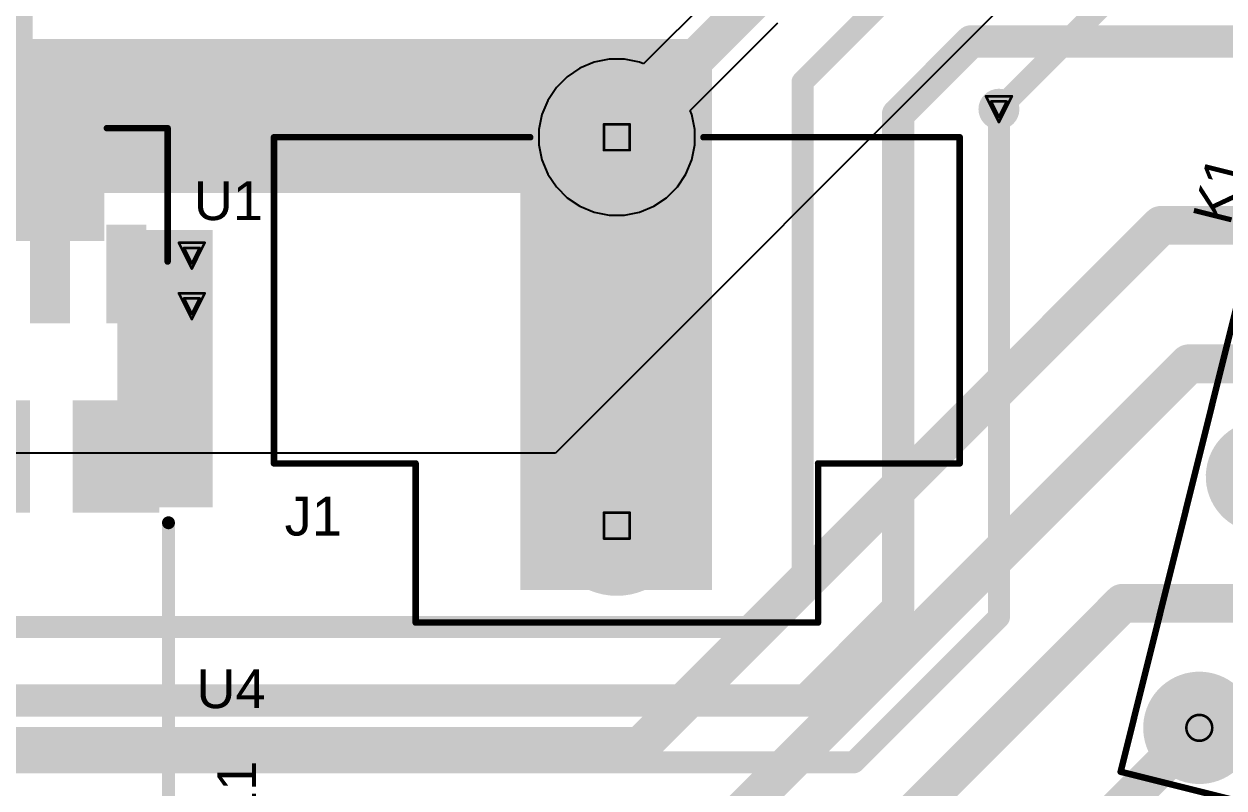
# Model space of a CAD drawing. Header units: inches. Extents: x 29 to 267, y 155 to 337.
# Drawn here: x 103.32 to 126.88, y 207.7 to 222.69 of the extents above; entities that cross this region are included whole.
import ezdxf

# ---------------------------------------------------------------- set-up
doc = ezdxf.new("R2010")
doc.units = ezdxf.units.IN
for name, color, linetype in [('Board Outline', 216, 'Continuous'), ('Bottom Layer', 5, 'Continuous'), ('Bottom Solder', 6, 'Continuous'), ('Drill Drawing', 1, 'Continuous'), ('Multi-Layer', 9, 'Continuous'), ('Pad Holes', 156, 'Continuous'), ('Top Layer', 1, 'Continuous'), ('Top Overlay', 2, 'Continuous'), ('Top Paste', 8, 'Continuous'), ('Top Solder', 216, 'Continuous'), ('Via Holes', 16, 'Continuous')]:
    doc.layers.add(name, color=color, linetype=linetype)
doc.styles.add('Arial', font='', dxfattribs={"height": 0.2})
doc.styles.get('Arial').set_extended_font_data('Arial')

# ---------------------------------------------------------------- blocks, each defined once
blk = doc.blocks.new('SFH6156_2_11')
at = {"layer": 'Top Layer'}
for points in [[(-5.55, 2.02), (-3.55, 2.02), (-3.55, 0.52), (-5.55, 0.52)], [(3.55, 2.02), (5.55, 2.02), (5.55, 0.52), (3.55, 0.52)], [(-5.55, -0.52), (-3.55, -0.52), (-3.55, -2.02), (-5.55, -2.02)], [(3.55, -0.52), (5.55, -0.52), (5.55, -2.02), (3.55, -2.02)]]:
    blk.add_hatch(color=1, dxfattribs=at).paths.add_polyline_path(points)
at = {"layer": 'Top Paste'}
for points in [[(-5.55, 2.02), (-3.55, 2.02), (-3.55, 0.52), (-5.55, 0.52)], [(3.55, 2.02), (5.55, 2.02), (5.55, 0.52), (3.55, 0.52)], [(-5.55, -0.52), (-3.55, -0.52), (-3.55, -2.02), (-5.55, -2.02)], [(3.55, -0.52), (5.55, -0.52), (5.55, -2.02), (3.55, -2.02)]]:
    blk.add_hatch(color=8, dxfattribs=at).paths.add_polyline_path(points)
at = {"layer": 'Top Solder'}
for points in [[(-5.652, 2.122), (-3.448, 2.122), (-3.448, 0.418), (-5.652, 0.418)], [(3.448, 2.122), (5.652, 2.122), (5.652, 0.418), (3.448, 0.418)], [(-5.652, -0.418), (-3.448, -0.418), (-3.448, -2.122), (-5.652, -2.122)], [(3.448, -0.418), (5.652, -0.418), (5.652, -2.122), (3.448, -2.122)]]:
    blk.add_hatch(color=216, dxfattribs=at).paths.add_polyline_path(points)
at = {"layer": 'Top Overlay'}
for points in [[(-3.25, 2.3, 0.254, 0.254, 0), (3.25, 2.3, 0.254, 0.254, 0)], [(-5.956, 1.406, 0.254, 0.254, 0), (-5.829, 1.279, 0.254, 0.254, 0)], [(-5.956, 1.406, 0.254, 0.254, 0), (-5.956, 1.152, 0.254, 0.254, 0)], [(-5.829, 1.279, 0.254, 0.254, 0), (-5.956, 1.152, 0.254, 0.254, 0)], [(-3.25, -2.3, 0.254, 0.254, 0), (3.25, -2.3, 0.254, 0.254, 0)]]:
    blk.add_lwpolyline(points, format="xyseb", dxfattribs=at)
for points in [[(-3.314, 2.3, 0.127, 0.127, 1), (-3.187, 2.3, 0.127, 0.127, 1)], [(3.186, 2.3, 0.127, 0.127, 1), (3.313, 2.3, 0.127, 0.127, 1)], [(-6.02, 1.406, 0.127, 0.127, 1), (-5.893, 1.406, 0.127, 0.127, 1)], [(-6.02, 1.406, 0.127, 0.127, 1), (-5.893, 1.406, 0.127, 0.127, 1)], [(-6.02, 1.152, 0.127, 0.127, 1), (-5.893, 1.152, 0.127, 0.127, 1)], [(-6.02, 1.152, 0.127, 0.127, 1), (-5.893, 1.152, 0.127, 0.127, 1)], [(-5.893, 1.279, 0.127, 0.127, 1), (-5.766, 1.279, 0.127, 0.127, 1)], [(-5.893, 1.279, 0.127, 0.127, 1), (-5.766, 1.279, 0.127, 0.127, 1)], [(-3.314, -2.3, 0.127, 0.127, 1), (-3.187, -2.3, 0.127, 0.127, 1)], [(3.186, -2.3, 0.127, 0.127, 1), (3.313, -2.3, 0.127, 0.127, 1)]]:
    blk.add_lwpolyline(points, format="xyseb", close=True, dxfattribs=at)
blk = doc.blocks.new('SOT_89_3_14')
at = {"layer": 'Top Layer'}
for points in [[(-0.967, 2.647), (0.967, 2.647), (0.967, -0.382), (-0.967, -0.382)], [(-1.79, -0.268), (-1.21, -0.268), (-1.21, -1.997), (-1.79, -1.997)], [(-0.29, -0.268), (0.29, -0.268), (0.29, -1.997), (-0.29, -1.997)], [(1.21, -0.268), (1.79, -0.268), (1.79, -1.997), (1.21, -1.997)]]:
    blk.add_hatch(color=1, dxfattribs=at).paths.add_polyline_path(points)
at = {"layer": 'Top Paste'}
for points in [[(-0.967, 2.647), (0.967, 2.647), (0.967, -0.382), (-0.967, -0.382)], [(-1.79, -0.268), (-1.21, -0.268), (-1.21, -1.997), (-1.79, -1.997)], [(-0.29, -0.268), (0.29, -0.268), (0.29, -1.997), (-0.29, -1.997)], [(1.21, -0.268), (1.79, -0.268), (1.79, -1.997), (1.21, -1.997)]]:
    blk.add_hatch(color=8, dxfattribs=at).paths.add_polyline_path(points)
at = {"layer": 'Top Solder'}
for points in [[(-1.068, 2.749), (1.068, 2.749), (1.068, -0.484), (-1.068, -0.484)], [(-1.892, -0.166), (-1.108, -0.166), (-1.108, -2.099), (-1.892, -2.099)], [(-0.392, -0.166), (0.392, -0.166), (0.392, -2.099), (-0.392, -2.099)], [(1.108, -0.166), (1.892, -0.166), (1.892, -2.099), (1.108, -2.099)]]:
    blk.add_hatch(color=216, dxfattribs=at).paths.add_polyline_path(points)
at = {"layer": 'Top Overlay'}
for points in [[(-2.311, 1.727, 0.127, 0.127, 0), (-1.118, 1.727, 0.127, 0.127, 0)], [(-2.311, -0.889, 0.127, 0.127, 0), (-2.311, 1.727, 0.127, 0.127, 0)], [(1.118, 1.727, 0.127, 0.127, 0), (2.311, 1.727, 0.127, 0.127, 0)], [(2.311, -0.889, 0.127, 0.127, 0), (2.311, 1.727, 0.127, 0.127, 0)], [(-2.083, -1.016, 0.127, 0.127, 0), (-1.956, -1.143, 0.127, 0.127, 0)], [(-2.083, -1.27, 0.127, 0.127, 0), (-2.083, -1.016, 0.127, 0.127, 0)], [(-2.083, -1.27, 0.127, 0.127, 0), (-1.956, -1.143, 0.127, 0.127, 0)]]:
    blk.add_lwpolyline(points, format="xyseb", dxfattribs=at)
for points in [[(-2.343, 1.727, 0.0635, 0.0635, 1), (-2.28, 1.727, 0.0635, 0.0635, 1)], [(-2.343, 1.727, 0.0635, 0.0635, 1), (-2.28, 1.727, 0.0635, 0.0635, 1)], [(-1.149, 1.727, 0.0635, 0.0635, 1), (-1.086, 1.727, 0.0635, 0.0635, 1)], [(1.086, 1.727, 0.0635, 0.0635, 1), (1.149, 1.727, 0.0635, 0.0635, 1)], [(2.28, 1.727, 0.0635, 0.0635, 1), (2.343, 1.727, 0.0635, 0.0635, 1)], [(2.28, 1.727, 0.0635, 0.0635, 1), (2.343, 1.727, 0.0635, 0.0635, 1)], [(-2.343, -0.889, 0.0635, 0.0635, 1), (-2.28, -0.889, 0.0635, 0.0635, 1)], [(2.28, -0.889, 0.0635, 0.0635, 1), (2.343, -0.889, 0.0635, 0.0635, 1)], [(-2.115, -1.016, 0.0635, 0.0635, 1), (-2.051, -1.016, 0.0635, 0.0635, 1)], [(-2.115, -1.016, 0.0635, 0.0635, 1), (-2.051, -1.016, 0.0635, 0.0635, 1)], [(-1.988, -1.143, 0.0635, 0.0635, 1), (-1.924, -1.143, 0.0635, 0.0635, 1)], [(-1.988, -1.143, 0.0635, 0.0635, 1), (-1.924, -1.143, 0.0635, 0.0635, 1)], [(-2.115, -1.27, 0.0635, 0.0635, 1), (-2.051, -1.27, 0.0635, 0.0635, 1)], [(-2.115, -1.27, 0.0635, 0.0635, 1), (-2.051, -1.27, 0.0635, 0.0635, 1)]]:
    blk.add_lwpolyline(points, format="xyseb", close=True, dxfattribs=at)
blk = doc.blocks.new('AZ832P2_2C_3DE_68')
at = {"layer": 'Bottom Layer'}
h = blk.add_hatch(color=5, dxfattribs=at)
edge = h.paths.add_edge_path()
edge.add_arc((-8.89, 3.81), 1, 0, 360)
h = blk.add_hatch(color=5, dxfattribs=at)
edge = h.paths.add_edge_path()
edge.add_arc((-6.35, 3.81), 1, 0, 360)
h = blk.add_hatch(color=5, dxfattribs=at)
edge = h.paths.add_edge_path()
edge.add_arc((-1.27, 3.81), 1, 0, 360)
h = blk.add_hatch(color=5, dxfattribs=at)
edge = h.paths.add_edge_path()
edge.add_arc((3.81, 3.81), 1, 0, 360)
h = blk.add_hatch(color=5, dxfattribs=at)
edge = h.paths.add_edge_path()
edge.add_arc((8.89, 3.81), 1, 0, 360)
h = blk.add_hatch(color=5, dxfattribs=at)
edge = h.paths.add_edge_path()
edge.add_arc((-8.89, -3.81), 1, 0, 360)
h = blk.add_hatch(color=5, dxfattribs=at)
edge = h.paths.add_edge_path()
edge.add_arc((-6.35, -3.81), 1, 0, 360)
h = blk.add_hatch(color=5, dxfattribs=at)
edge = h.paths.add_edge_path()
edge.add_arc((-1.27, -3.81), 1, 0, 360)
h = blk.add_hatch(color=5, dxfattribs=at)
edge = h.paths.add_edge_path()
edge.add_arc((3.81, -3.81), 1, 0, 360)
h = blk.add_hatch(color=5, dxfattribs=at)
edge = h.paths.add_edge_path()
edge.add_arc((8.89, -3.81), 1, 0, 360)
at = {"layer": 'Bottom Solder'}
h = blk.add_hatch(color=6, dxfattribs=at)
edge = h.paths.add_edge_path()
edge.add_arc((-8.89, 3.81), 1.102, 0, 360)
h = blk.add_hatch(color=6, dxfattribs=at)
edge = h.paths.add_edge_path()
edge.add_arc((-6.35, 3.81), 1.102, 0, 360)
h = blk.add_hatch(color=6, dxfattribs=at)
edge = h.paths.add_edge_path()
edge.add_arc((-1.27, 3.81), 1.102, 0, 360)
h = blk.add_hatch(color=6, dxfattribs=at)
edge = h.paths.add_edge_path()
edge.add_arc((3.81, 3.81), 1.102, 0, 360)
h = blk.add_hatch(color=6, dxfattribs=at)
edge = h.paths.add_edge_path()
edge.add_arc((8.89, 3.81), 1.102, 0, 360)
h = blk.add_hatch(color=6, dxfattribs=at)
edge = h.paths.add_edge_path()
edge.add_arc((-8.89, -3.81), 1.102, 0, 360)
h = blk.add_hatch(color=6, dxfattribs=at)
edge = h.paths.add_edge_path()
edge.add_arc((-6.35, -3.81), 1.102, 0, 360)
h = blk.add_hatch(color=6, dxfattribs=at)
edge = h.paths.add_edge_path()
edge.add_arc((-1.27, -3.81), 1.102, 0, 360)
h = blk.add_hatch(color=6, dxfattribs=at)
edge = h.paths.add_edge_path()
edge.add_arc((3.81, -3.81), 1.102, 0, 360)
h = blk.add_hatch(color=6, dxfattribs=at)
edge = h.paths.add_edge_path()
edge.add_arc((8.89, -3.81), 1.102, 0, 360)
at = {"layer": 'Multi-Layer'}
h = blk.add_hatch(color=9, dxfattribs=at)
edge = h.paths.add_edge_path()
edge.add_arc((-8.89, 3.81), 1, 0, 360)
h = blk.add_hatch(color=9, dxfattribs=at)
edge = h.paths.add_edge_path()
edge.add_arc((-6.35, 3.81), 1, 0, 360)
h = blk.add_hatch(color=9, dxfattribs=at)
edge = h.paths.add_edge_path()
edge.add_arc((-1.27, 3.81), 1, 0, 360)
h = blk.add_hatch(color=9, dxfattribs=at)
edge = h.paths.add_edge_path()
edge.add_arc((3.81, 3.81), 1, 0, 360)
h = blk.add_hatch(color=9, dxfattribs=at)
edge = h.paths.add_edge_path()
edge.add_arc((8.89, 3.81), 1, 0, 360)
h = blk.add_hatch(color=9, dxfattribs=at)
edge = h.paths.add_edge_path()
edge.add_arc((-8.89, -3.81), 1, 0, 360)
h = blk.add_hatch(color=9, dxfattribs=at)
edge = h.paths.add_edge_path()
edge.add_arc((-6.35, -3.81), 1, 0, 360)
h = blk.add_hatch(color=9, dxfattribs=at)
edge = h.paths.add_edge_path()
edge.add_arc((-1.27, -3.81), 1, 0, 360)
h = blk.add_hatch(color=9, dxfattribs=at)
edge = h.paths.add_edge_path()
edge.add_arc((3.81, -3.81), 1, 0, 360)
h = blk.add_hatch(color=9, dxfattribs=at)
edge = h.paths.add_edge_path()
edge.add_arc((8.89, -3.81), 1, 0, 360)
at = {"layer": 'Pad Holes'}
h = blk.add_hatch(color=7, dxfattribs=at)
edge = h.paths.add_edge_path()
edge.add_arc((-8.89, 3.81), 0.6, 0, 360)
h = blk.add_hatch(color=7, dxfattribs=at)
edge = h.paths.add_edge_path()
edge.add_arc((-6.35, 3.81), 0.6, 0, 360)
h = blk.add_hatch(color=7, dxfattribs=at)
edge = h.paths.add_edge_path()
edge.add_arc((-1.27, 3.81), 0.6, 0, 360)
h = blk.add_hatch(color=7, dxfattribs=at)
edge = h.paths.add_edge_path()
edge.add_arc((3.81, 3.81), 0.6, 0, 360)
h = blk.add_hatch(color=7, dxfattribs=at)
edge = h.paths.add_edge_path()
edge.add_arc((8.89, 3.81), 0.6, 0, 360)
h = blk.add_hatch(color=7, dxfattribs=at)
edge = h.paths.add_edge_path()
edge.add_arc((-8.89, -3.81), 0.6, 0, 360)
h = blk.add_hatch(color=7, dxfattribs=at)
edge = h.paths.add_edge_path()
edge.add_arc((-6.35, -3.81), 0.6, 0, 360)
h = blk.add_hatch(color=7, dxfattribs=at)
edge = h.paths.add_edge_path()
edge.add_arc((-1.27, -3.81), 0.6, 0, 360)
h = blk.add_hatch(color=7, dxfattribs=at)
edge = h.paths.add_edge_path()
edge.add_arc((3.81, -3.81), 0.6, 0, 360)
h = blk.add_hatch(color=7, dxfattribs=at)
edge = h.paths.add_edge_path()
edge.add_arc((8.89, -3.81), 0.6, 0, 360)
at = {"layer": 'Top Layer'}
h = blk.add_hatch(color=1, dxfattribs=at)
edge = h.paths.add_edge_path()
edge.add_arc((-8.89, 3.81), 1, 0, 360)
h = blk.add_hatch(color=1, dxfattribs=at)
edge = h.paths.add_edge_path()
edge.add_arc((-6.35, 3.81), 1, 0, 360)
h = blk.add_hatch(color=1, dxfattribs=at)
edge = h.paths.add_edge_path()
edge.add_arc((-1.27, 3.81), 1, 0, 360)
h = blk.add_hatch(color=1, dxfattribs=at)
edge = h.paths.add_edge_path()
edge.add_arc((3.81, 3.81), 1, 0, 360)
h = blk.add_hatch(color=1, dxfattribs=at)
edge = h.paths.add_edge_path()
edge.add_arc((8.89, 3.81), 1, 0, 360)
h = blk.add_hatch(color=1, dxfattribs=at)
edge = h.paths.add_edge_path()
edge.add_arc((-8.89, -3.81), 1, 0, 360)
h = blk.add_hatch(color=1, dxfattribs=at)
edge = h.paths.add_edge_path()
edge.add_arc((-6.35, -3.81), 1, 0, 360)
h = blk.add_hatch(color=1, dxfattribs=at)
edge = h.paths.add_edge_path()
edge.add_arc((-1.27, -3.81), 1, 0, 360)
h = blk.add_hatch(color=1, dxfattribs=at)
edge = h.paths.add_edge_path()
edge.add_arc((3.81, -3.81), 1, 0, 360)
h = blk.add_hatch(color=1, dxfattribs=at)
edge = h.paths.add_edge_path()
edge.add_arc((8.89, -3.81), 1, 0, 360)
at = {"layer": 'Top Solder'}
h = blk.add_hatch(color=216, dxfattribs=at)
edge = h.paths.add_edge_path()
edge.add_arc((-8.89, 3.81), 1.102, 0, 360)
h = blk.add_hatch(color=216, dxfattribs=at)
edge = h.paths.add_edge_path()
edge.add_arc((-6.35, 3.81), 1.102, 0, 360)
h = blk.add_hatch(color=216, dxfattribs=at)
edge = h.paths.add_edge_path()
edge.add_arc((-1.27, 3.81), 1.102, 0, 360)
h = blk.add_hatch(color=216, dxfattribs=at)
edge = h.paths.add_edge_path()
edge.add_arc((3.81, 3.81), 1.102, 0, 360)
h = blk.add_hatch(color=216, dxfattribs=at)
edge = h.paths.add_edge_path()
edge.add_arc((8.89, 3.81), 1.102, 0, 360)
h = blk.add_hatch(color=216, dxfattribs=at)
edge = h.paths.add_edge_path()
edge.add_arc((-8.89, -3.81), 1.102, 0, 360)
h = blk.add_hatch(color=216, dxfattribs=at)
edge = h.paths.add_edge_path()
edge.add_arc((-6.35, -3.81), 1.102, 0, 360)
h = blk.add_hatch(color=216, dxfattribs=at)
edge = h.paths.add_edge_path()
edge.add_arc((-1.27, -3.81), 1.102, 0, 360)
h = blk.add_hatch(color=216, dxfattribs=at)
edge = h.paths.add_edge_path()
edge.add_arc((3.81, -3.81), 1.102, 0, 360)
h = blk.add_hatch(color=216, dxfattribs=at)
edge = h.paths.add_edge_path()
edge.add_arc((8.89, -3.81), 1.102, 0, 360)
at = {"layer": 'Top Overlay'}
for points in [[(-8.979, 5.309, 0.127, 0.127, 0), (-9.106, 5.436, 0.127, 0.127, 0)], [(-8.826, 5.436, 0.127, 0.127, 0), (-9.106, 5.436, 0.127, 0.127, 0)], [(-8.953, 5.309, 0.127, 0.127, 0), (-8.826, 5.436, 0.127, 0.127, 0)], [(-8.953, 5.309, 0.127, 0.127, 0), (-8.979, 5.309, 0.127, 0.127, 0)], [(10.1, 5.1, 0.127, 0.127, 0), (-10.1, 5.1, 0.127, 0.127, 0)], [(-10.1, -5.1, 0.127, 0.127, 0), (-10.1, 5.1, 0.127, 0.127, 0)], [(10.1, -5.1, 0.127, 0.127, 0), (10.1, 5.1, 0.127, 0.127, 0)], [(10.1, -5.1, 0.127, 0.127, 0), (-10.1, -5.1, 0.127, 0.127, 0)]]:
    blk.add_lwpolyline(points, format="xyseb", dxfattribs=at)
for points in [[(-9.138, 5.436, 0.0635, 0.0635, 1), (-9.074, 5.436, 0.0635, 0.0635, 1)], [(-9.138, 5.436, 0.0635, 0.0635, 1), (-9.074, 5.436, 0.0635, 0.0635, 1)], [(-8.858, 5.436, 0.0635, 0.0635, 1), (-8.795, 5.436, 0.0635, 0.0635, 1)], [(-8.858, 5.436, 0.0635, 0.0635, 1), (-8.795, 5.436, 0.0635, 0.0635, 1)], [(-9.011, 5.309, 0.0635, 0.0635, 1), (-8.947, 5.309, 0.0635, 0.0635, 1)], [(-9.011, 5.309, 0.0635, 0.0635, 1), (-8.947, 5.309, 0.0635, 0.0635, 1)], [(-8.985, 5.309, 0.0635, 0.0635, 1), (-8.922, 5.309, 0.0635, 0.0635, 1)], [(-8.985, 5.309, 0.0635, 0.0635, 1), (-8.922, 5.309, 0.0635, 0.0635, 1)], [(-10.132, 5.1, 0.0635, 0.0635, 1), (-10.068, 5.1, 0.0635, 0.0635, 1)], [(-10.132, 5.1, 0.0635, 0.0635, 1), (-10.068, 5.1, 0.0635, 0.0635, 1)], [(10.068, 5.1, 0.0635, 0.0635, 1), (10.132, 5.1, 0.0635, 0.0635, 1)], [(10.068, 5.1, 0.0635, 0.0635, 1), (10.132, 5.1, 0.0635, 0.0635, 1)], [(-10.132, -5.1, 0.0635, 0.0635, 1), (-10.068, -5.1, 0.0635, 0.0635, 1)], [(-10.132, -5.1, 0.0635, 0.0635, 1), (-10.068, -5.1, 0.0635, 0.0635, 1)], [(10.068, -5.1, 0.0635, 0.0635, 1), (10.132, -5.1, 0.0635, 0.0635, 1)], [(10.068, -5.1, 0.0635, 0.0635, 1), (10.132, -5.1, 0.0635, 0.0635, 1)]]:
    blk.add_lwpolyline(points, format="xyseb", close=True, dxfattribs=at)
blk = doc.blocks.new('BK_92_73')
at = {"layer": 'Bottom Layer'}
h = blk.add_hatch(color=5, dxfattribs=at)
edge = h.paths.add_edge_path()
edge.add_arc((0, 3.81), 1.275, 0, 360)
h = blk.add_hatch(color=5, dxfattribs=at)
edge = h.paths.add_edge_path()
edge.add_arc((0, -3.81), 1.275, 0, 360)
at = {"layer": 'Bottom Solder'}
h = blk.add_hatch(color=6, dxfattribs=at)
edge = h.paths.add_edge_path()
edge.add_arc((0, 3.81), 1.377, 0, 360)
h = blk.add_hatch(color=6, dxfattribs=at)
edge = h.paths.add_edge_path()
edge.add_arc((0, -3.81), 1.377, 0, 360)
at = {"layer": 'Multi-Layer'}
h = blk.add_hatch(color=9, dxfattribs=at)
edge = h.paths.add_edge_path()
edge.add_arc((0, 3.81), 1.275, 0, 360)
h = blk.add_hatch(color=9, dxfattribs=at)
edge = h.paths.add_edge_path()
edge.add_arc((0, -3.81), 1.275, 0, 360)
at = {"layer": 'Pad Holes'}
h = blk.add_hatch(color=7, dxfattribs=at)
edge = h.paths.add_edge_path()
edge.add_arc((0, 3.81), 0.85, 0, 360)
h = blk.add_hatch(color=7, dxfattribs=at)
edge = h.paths.add_edge_path()
edge.add_arc((0, -3.81), 0.85, 0, 360)
at = {"layer": 'Top Layer'}
h = blk.add_hatch(color=1, dxfattribs=at)
edge = h.paths.add_edge_path()
edge.add_arc((0, 3.81), 1.275, 0, 360)
h = blk.add_hatch(color=1, dxfattribs=at)
edge = h.paths.add_edge_path()
edge.add_arc((0, -3.81), 1.275, 0, 360)
at = {"layer": 'Top Solder'}
h = blk.add_hatch(color=216, dxfattribs=at)
edge = h.paths.add_edge_path()
edge.add_arc((0, 3.81), 1.377, 0, 360)
h = blk.add_hatch(color=216, dxfattribs=at)
edge = h.paths.add_edge_path()
edge.add_arc((0, -3.81), 1.377, 0, 360)
at = {"layer": 'Top Overlay'}
for points in [[(-3.95, 5.71, 0.127, 0.127, 0), (-3.95, 2.59, 0.127, 0.127, 0)], [(3.95, 5.71, 0.127, 0.127, 0), (-3.95, 5.71, 0.127, 0.127, 0)], [(3.95, 5.71, 0.127, 0.127, 0), (3.95, 2.59, 0.127, 0.127, 0)], [(-3.95, 2.59, 0.127, 0.127, 0), (-6.73, 2.59, 0.127, 0.127, 0)], [(-6.73, 2.59, 0.127, 0.127, 0), (-6.73, -3.81, 0.127, 0.127, 0)], [(6.73, 2.59, 0.127, 0.127, 0), (3.95, 2.59, 0.127, 0.127, 0)], [(6.73, 2.59, 0.127, 0.127, 0), (6.73, -3.81, 0.127, 0.127, 0)], [(-1.7, -3.81, 0.127, 0.127, 0), (-6.73, -3.81, 0.127, 0.127, 0)], [(6.73, -3.81, 0.127, 0.127, 0), (1.7, -3.81, 0.127, 0.127, 0)]]:
    blk.add_lwpolyline(points, format="xyseb", dxfattribs=at)
for points in [[(-3.982, 5.71, 0.0635, 0.0635, 1), (-3.918, 5.71, 0.0635, 0.0635, 1)], [(-3.982, 5.71, 0.0635, 0.0635, 1), (-3.918, 5.71, 0.0635, 0.0635, 1)], [(3.918, 5.71, 0.0635, 0.0635, 1), (3.982, 5.71, 0.0635, 0.0635, 1)], [(3.918, 5.71, 0.0635, 0.0635, 1), (3.982, 5.71, 0.0635, 0.0635, 1)], [(-6.762, 2.59, 0.0635, 0.0635, 1), (-6.698, 2.59, 0.0635, 0.0635, 1)], [(-6.762, 2.59, 0.0635, 0.0635, 1), (-6.698, 2.59, 0.0635, 0.0635, 1)], [(-3.982, 2.59, 0.0635, 0.0635, 1), (-3.918, 2.59, 0.0635, 0.0635, 1)], [(-3.982, 2.59, 0.0635, 0.0635, 1), (-3.918, 2.59, 0.0635, 0.0635, 1)], [(3.918, 2.59, 0.0635, 0.0635, 1), (3.982, 2.59, 0.0635, 0.0635, 1)], [(3.918, 2.59, 0.0635, 0.0635, 1), (3.982, 2.59, 0.0635, 0.0635, 1)], [(6.698, 2.59, 0.0635, 0.0635, 1), (6.762, 2.59, 0.0635, 0.0635, 1)], [(6.698, 2.59, 0.0635, 0.0635, 1), (6.762, 2.59, 0.0635, 0.0635, 1)], [(-6.762, -3.81, 0.0635, 0.0635, 1), (-6.698, -3.81, 0.0635, 0.0635, 1)], [(-6.762, -3.81, 0.0635, 0.0635, 1), (-6.698, -3.81, 0.0635, 0.0635, 1)], [(-1.732, -3.81, 0.0635, 0.0635, 1), (-1.668, -3.81, 0.0635, 0.0635, 1)], [(1.668, -3.81, 0.0635, 0.0635, 1), (1.732, -3.81, 0.0635, 0.0635, 1)], [(6.698, -3.81, 0.0635, 0.0635, 1), (6.762, -3.81, 0.0635, 0.0635, 1)], [(6.698, -3.81, 0.0635, 0.0635, 1), (6.762, -3.81, 0.0635, 0.0635, 1)]]:
    blk.add_lwpolyline(points, format="xyseb", close=True, dxfattribs=at)

msp = doc.modelspace()

# ---------------------------------------------------------------- hatches: boundary and pattern name
at = {"layer": 'Bottom Layer'}
h = msp.add_hatch(color=5, dxfattribs=at)
edge = h.paths.add_edge_path()
edge.add_arc((122.46, 221.022), 0.3, 0, 360)
h = msp.add_hatch(color=5, dxfattribs=at)
edge = h.paths.add_edge_path()
edge.add_arc((106.617, 218.148), 0.3, 0, 360)
h = msp.add_hatch(color=5, dxfattribs=at)
edge = h.paths.add_edge_path()
edge.add_arc((106.617, 217.157), 0.3, 0, 360)
at = {"layer": 'Bottom Solder'}
h = msp.add_hatch(color=6, dxfattribs=at)
edge = h.paths.add_edge_path()
edge.add_arc((122.46, 221.022), 0.402, 0, 360)
h = msp.add_hatch(color=6, dxfattribs=at)
edge = h.paths.add_edge_path()
edge.add_arc((106.617, 218.148), 0.402, 0, 360)
h = msp.add_hatch(color=6, dxfattribs=at)
edge = h.paths.add_edge_path()
edge.add_arc((106.617, 217.157), 0.402, 0, 360)
at = {"layer": 'Top Layer'}
for points in [[(101.581, 219.38), (103.492, 219.38), (103.492, 226.885), (101.581, 226.885)], [(101.581, 219.38), (116.827, 219.38), (116.827, 222.402), (101.581, 222.402)], [(113.068, 211.592), (116.827, 211.592), (116.827, 222.402), (113.068, 222.402)], [(98.755, 219.38), (116.827, 219.38), (116.827, 221.158), (98.755, 221.158)], [(103.541, 216.925), (104.121, 216.925), (104.121, 221.158), (103.541, 221.158)], [(105.153, 213.208), (107.023, 213.208), (107.023, 218.655), (105.153, 218.655)], [(104.379, 213.208), (107.023, 213.208), (107.023, 215.209), (104.379, 215.209)]]:
    msp.add_hatch(color=1, dxfattribs=at).paths.add_polyline_path(points)
h = msp.add_hatch(color=1, dxfattribs=at)
edge = h.paths.add_edge_path()
edge.add_arc((122.46, 221.022), 0.3, 0, 360)
h = msp.add_hatch(color=1, dxfattribs=at)
edge = h.paths.add_edge_path()
edge.add_arc((106.617, 218.148), 0.3, 0, 360)
h = msp.add_hatch(color=1, dxfattribs=at)
edge = h.paths.add_edge_path()
edge.add_arc((106.617, 217.157), 0.3, 0, 360)
at = {"layer": 'Top Solder'}
h = msp.add_hatch(color=216, dxfattribs=at)
edge = h.paths.add_edge_path()
edge.add_arc((122.46, 221.022), 0.402, 0, 360)
h = msp.add_hatch(color=216, dxfattribs=at)
edge = h.paths.add_edge_path()
edge.add_arc((106.617, 218.148), 0.402, 0, 360)
h = msp.add_hatch(color=216, dxfattribs=at)
edge = h.paths.add_edge_path()
edge.add_arc((106.617, 217.157), 0.402, 0, 360)
at = {"layer": 'Via Holes'}
h = msp.add_hatch(color=7, dxfattribs=at)
edge = h.paths.add_edge_path()
edge.add_arc((122.46, 221.022), 0.15, 0, 360)
h = msp.add_hatch(color=7, dxfattribs=at)
edge = h.paths.add_edge_path()
edge.add_arc((106.617, 218.148), 0.15, 0, 360)
h = msp.add_hatch(color=7, dxfattribs=at)
edge = h.paths.add_edge_path()
edge.add_arc((106.617, 217.157), 0.15, 0, 360)

# ---------------------------------------------------------------- linework, layer by layer
at = {"layer": 'Board Outline'}
msp.add_lwpolyline([(55.145, 191.491, 0.254, 0.254, -2.452185), (125.145, 191.491, 0.254, 0.254, 0)], format="xyseb", dxfattribs=at)
at = {"layer": 'Bottom Layer'}
for p, q in [((126.67, 227.19), (113.754, 214.274)), ((117.017, 223.444), (115.483, 221.91)), ((116.399, 220.995), (118.122, 222.718)), ((114.514, 221.942), (114.236, 221.827)), ((114.81, 222.001), (114.514, 221.942)), ((115.111, 222.001), (114.81, 222.001)), ((115.406, 221.942), (115.111, 222.001)), ((115.483, 221.91), (115.406, 221.942)), ((113.986, 221.66), (113.773, 221.447)), ((114.236, 221.827), (113.986, 221.66)), ((113.773, 221.447), (113.605, 221.196)), ((113.605, 221.196), (113.49, 220.918)), ((116.431, 220.918), (116.399, 220.995)), ((113.49, 220.918), (113.431, 220.623)), ((116.489, 220.623), (116.431, 220.918)), ((113.431, 220.623), (113.431, 220.321)), ((116.489, 220.321), (116.489, 220.623)), ((113.431, 220.321), (113.49, 220.026)), ((116.431, 220.026), (116.489, 220.321)), ((113.49, 220.026), (113.605, 219.748)), ((116.315, 219.748), (116.431, 220.026)), ((113.605, 219.748), (113.773, 219.497)), ((116.148, 219.497), (116.315, 219.748)), ((113.773, 219.497), (113.986, 219.284)), ((115.935, 219.284), (116.148, 219.497)), ((113.986, 219.284), (114.236, 219.117)), ((114.236, 219.117), (114.514, 219.002)), ((115.406, 219.002), (115.685, 219.117)), ((115.685, 219.117), (115.935, 219.284)), ((114.514, 219.002), (114.81, 218.943)), ((114.81, 218.943), (115.111, 218.943)), ((115.111, 218.943), (115.406, 219.002)), ((113.754, 214.274), (81.445, 214.274))]:
    msp.add_line(p, q, dxfattribs=at)
for points in [[(122.46, 221.022, 0.432, 0.432, 0), (127.549, 226.111, 0.432, 0.432, 0)], [(114.96, 220.472, 0.762, 0.762, 0), (117.664, 223.176, 0.762, 0.762, 0)], [(115.418, 208.519, 0.762, 0.762, 0), (125.642, 218.743, 0.762, 0.762, 0)], [(125.642, 218.743, 0.762, 0.762, 0), (128.851, 218.743, 0.762, 0.762, 0)], [(115.917, 205.756, 0.762, 0.762, 0), (126.188, 216.027, 0.762, 0.762, 0)], [(126.188, 216.027, 0.762, 0.762, 0), (131.601, 216.027, 0.762, 0.762, 0)], [(116.568, 203.011, 0.762, 0.762, 0), (124.885, 211.328, 0.762, 0.762, 0)], [(124.885, 211.328, 0.762, 0.762, 0), (131.521, 211.328, 0.762, 0.762, 0)], [(117.939, 200.431, 0.762, 0.762, 0), (126.393, 208.885, 0.762, 0.762, 0)], [(101.173, 208.519, 0.762, 0.762, 0), (115.418, 208.519, 0.762, 0.762, 0)]]:
    msp.add_lwpolyline(points, format="xyseb", dxfattribs=at)
for points in [[(122.352, 221.022, 0.216, 0.216, 1), (122.568, 221.022, 0.216, 0.216, 1)], [(114.77, 220.472, 0.381, 0.381, 1), (115.151, 220.472, 0.381, 0.381, 1)], [(125.452, 218.743, 0.381, 0.381, 1), (125.833, 218.743, 0.381, 0.381, 1)], [(125.452, 218.743, 0.381, 0.381, 1), (125.833, 218.743, 0.381, 0.381, 1)], [(125.997, 216.027, 0.381, 0.381, 1), (126.378, 216.027, 0.381, 0.381, 1)], [(125.997, 216.027, 0.381, 0.381, 1), (126.378, 216.027, 0.381, 0.381, 1)], [(124.695, 211.328, 0.381, 0.381, 1), (125.076, 211.328, 0.381, 0.381, 1)], [(124.695, 211.328, 0.381, 0.381, 1), (125.076, 211.328, 0.381, 0.381, 1)], [(126.203, 208.885, 0.381, 0.381, 1), (126.584, 208.885, 0.381, 0.381, 1)], [(115.228, 208.519, 0.381, 0.381, 1), (115.609, 208.519, 0.381, 0.381, 1)], [(115.228, 208.519, 0.381, 0.381, 1), (115.609, 208.519, 0.381, 0.381, 1)]]:
    msp.add_lwpolyline(points, format="xyseb", close=True, dxfattribs=at)
at = {"layer": 'Drill Drawing'}
for points in [[(122.206, 221.276, 0.0508, 0.0508, 0), (122.714, 221.276, 0.0508, 0.0508, 0)], [(122.206, 221.276, 0.0508, 0.0508, 0), (122.46, 220.768, 0.0508, 0.0508, 0)], [(122.307, 221.174, 0.0508, 0.0508, 0), (122.612, 221.174, 0.0508, 0.0508, 0)], [(122.307, 221.174, 0.0508, 0.0508, 0), (122.46, 220.869, 0.0508, 0.0508, 0)], [(122.46, 220.768, 0.0508, 0.0508, 0), (122.714, 221.276, 0.0508, 0.0508, 0)], [(122.46, 220.869, 0.0508, 0.0508, 0), (122.612, 221.174, 0.0508, 0.0508, 0)], [(114.706, 220.726, 0.0508, 0.0508, 0), (115.214, 220.726, 0.0508, 0.0508, 0)], [(114.706, 220.218, 0.0508, 0.0508, 0), (114.706, 220.726, 0.0508, 0.0508, 0)], [(115.214, 220.218, 0.0508, 0.0508, 0), (115.214, 220.726, 0.0508, 0.0508, 0)], [(114.706, 220.218, 0.0508, 0.0508, 0), (115.214, 220.218, 0.0508, 0.0508, 0)], [(106.362, 218.402, 0.0508, 0.0508, 0), (106.871, 218.402, 0.0508, 0.0508, 0)], [(106.362, 218.402, 0.0508, 0.0508, 0), (106.617, 217.894, 0.0508, 0.0508, 0)], [(106.617, 217.894, 0.0508, 0.0508, 0), (106.871, 218.402, 0.0508, 0.0508, 0)], [(106.464, 218.3, 0.0508, 0.0508, 0), (106.769, 218.3, 0.0508, 0.0508, 0)], [(106.464, 218.3, 0.0508, 0.0508, 0), (106.617, 217.995, 0.0508, 0.0508, 0)], [(106.617, 217.995, 0.0508, 0.0508, 0), (106.769, 218.3, 0.0508, 0.0508, 0)], [(106.362, 217.411, 0.0508, 0.0508, 0), (106.871, 217.411, 0.0508, 0.0508, 0)], [(106.362, 217.411, 0.0508, 0.0508, 0), (106.617, 216.903, 0.0508, 0.0508, 0)], [(106.617, 216.903, 0.0508, 0.0508, 0), (106.871, 217.411, 0.0508, 0.0508, 0)], [(106.464, 217.31, 0.0508, 0.0508, 0), (106.769, 217.31, 0.0508, 0.0508, 0)], [(106.464, 217.31, 0.0508, 0.0508, 0), (106.617, 217.005, 0.0508, 0.0508, 0)], [(106.617, 217.005, 0.0508, 0.0508, 0), (106.769, 217.31, 0.0508, 0.0508, 0)], [(114.706, 213.106, 0.0508, 0.0508, 0), (115.214, 213.106, 0.0508, 0.0508, 0)], [(114.706, 212.598, 0.0508, 0.0508, 0), (114.706, 213.106, 0.0508, 0.0508, 0)], [(115.214, 212.598, 0.0508, 0.0508, 0), (115.214, 213.106, 0.0508, 0.0508, 0)], [(114.706, 212.598, 0.0508, 0.0508, 0), (115.214, 212.598, 0.0508, 0.0508, 0)]]:
    msp.add_lwpolyline(points, format="xyseb", dxfattribs=at)
for points in [[(122.193, 221.276, 0.0254, 0.0254, 1), (122.219, 221.276, 0.0254, 0.0254, 1)], [(122.193, 221.276, 0.0254, 0.0254, 1), (122.219, 221.276, 0.0254, 0.0254, 1)], [(122.295, 221.174, 0.0254, 0.0254, 1), (122.32, 221.174, 0.0254, 0.0254, 1)], [(122.295, 221.174, 0.0254, 0.0254, 1), (122.32, 221.174, 0.0254, 0.0254, 1)], [(122.6, 221.174, 0.0254, 0.0254, 1), (122.625, 221.174, 0.0254, 0.0254, 1)], [(122.6, 221.174, 0.0254, 0.0254, 1), (122.625, 221.174, 0.0254, 0.0254, 1)], [(122.701, 221.276, 0.0254, 0.0254, 1), (122.727, 221.276, 0.0254, 0.0254, 1)], [(122.701, 221.276, 0.0254, 0.0254, 1), (122.727, 221.276, 0.0254, 0.0254, 1)], [(114.694, 220.726, 0.0254, 0.0254, 1), (114.719, 220.726, 0.0254, 0.0254, 1)], [(114.694, 220.726, 0.0254, 0.0254, 1), (114.719, 220.726, 0.0254, 0.0254, 1)], [(115.202, 220.726, 0.0254, 0.0254, 1), (115.227, 220.726, 0.0254, 0.0254, 1)], [(115.202, 220.726, 0.0254, 0.0254, 1), (115.227, 220.726, 0.0254, 0.0254, 1)], [(122.447, 220.869, 0.0254, 0.0254, 1), (122.473, 220.869, 0.0254, 0.0254, 1)], [(122.447, 220.869, 0.0254, 0.0254, 1), (122.473, 220.869, 0.0254, 0.0254, 1)], [(122.447, 220.768, 0.0254, 0.0254, 1), (122.473, 220.768, 0.0254, 0.0254, 1)], [(122.447, 220.768, 0.0254, 0.0254, 1), (122.473, 220.768, 0.0254, 0.0254, 1)], [(114.694, 220.218, 0.0254, 0.0254, 1), (114.719, 220.218, 0.0254, 0.0254, 1)], [(114.694, 220.218, 0.0254, 0.0254, 1), (114.719, 220.218, 0.0254, 0.0254, 1)], [(115.202, 220.218, 0.0254, 0.0254, 1), (115.227, 220.218, 0.0254, 0.0254, 1)], [(115.202, 220.218, 0.0254, 0.0254, 1), (115.227, 220.218, 0.0254, 0.0254, 1)], [(106.35, 218.402, 0.0254, 0.0254, 1), (106.375, 218.402, 0.0254, 0.0254, 1)], [(106.35, 218.402, 0.0254, 0.0254, 1), (106.375, 218.402, 0.0254, 0.0254, 1)], [(106.858, 218.402, 0.0254, 0.0254, 1), (106.883, 218.402, 0.0254, 0.0254, 1)], [(106.858, 218.402, 0.0254, 0.0254, 1), (106.883, 218.402, 0.0254, 0.0254, 1)], [(106.451, 218.3, 0.0254, 0.0254, 1), (106.477, 218.3, 0.0254, 0.0254, 1)], [(106.451, 218.3, 0.0254, 0.0254, 1), (106.477, 218.3, 0.0254, 0.0254, 1)], [(106.756, 218.3, 0.0254, 0.0254, 1), (106.782, 218.3, 0.0254, 0.0254, 1)], [(106.756, 218.3, 0.0254, 0.0254, 1), (106.782, 218.3, 0.0254, 0.0254, 1)], [(106.604, 217.995, 0.0254, 0.0254, 1), (106.629, 217.995, 0.0254, 0.0254, 1)], [(106.604, 217.995, 0.0254, 0.0254, 1), (106.629, 217.995, 0.0254, 0.0254, 1)], [(106.604, 217.894, 0.0254, 0.0254, 1), (106.629, 217.894, 0.0254, 0.0254, 1)], [(106.604, 217.894, 0.0254, 0.0254, 1), (106.629, 217.894, 0.0254, 0.0254, 1)], [(106.35, 217.411, 0.0254, 0.0254, 1), (106.375, 217.411, 0.0254, 0.0254, 1)], [(106.35, 217.411, 0.0254, 0.0254, 1), (106.375, 217.411, 0.0254, 0.0254, 1)], [(106.858, 217.411, 0.0254, 0.0254, 1), (106.883, 217.411, 0.0254, 0.0254, 1)], [(106.858, 217.411, 0.0254, 0.0254, 1), (106.883, 217.411, 0.0254, 0.0254, 1)], [(106.451, 217.31, 0.0254, 0.0254, 1), (106.477, 217.31, 0.0254, 0.0254, 1)], [(106.451, 217.31, 0.0254, 0.0254, 1), (106.477, 217.31, 0.0254, 0.0254, 1)], [(106.756, 217.31, 0.0254, 0.0254, 1), (106.782, 217.31, 0.0254, 0.0254, 1)], [(106.756, 217.31, 0.0254, 0.0254, 1), (106.782, 217.31, 0.0254, 0.0254, 1)], [(106.604, 217.005, 0.0254, 0.0254, 1), (106.629, 217.005, 0.0254, 0.0254, 1)], [(106.604, 217.005, 0.0254, 0.0254, 1), (106.629, 217.005, 0.0254, 0.0254, 1)], [(106.604, 216.903, 0.0254, 0.0254, 1), (106.629, 216.903, 0.0254, 0.0254, 1)], [(106.604, 216.903, 0.0254, 0.0254, 1), (106.629, 216.903, 0.0254, 0.0254, 1)], [(114.694, 213.106, 0.0254, 0.0254, 1), (114.719, 213.106, 0.0254, 0.0254, 1)], [(114.694, 213.106, 0.0254, 0.0254, 1), (114.719, 213.106, 0.0254, 0.0254, 1)], [(115.202, 213.106, 0.0254, 0.0254, 1), (115.227, 213.106, 0.0254, 0.0254, 1)], [(115.202, 213.106, 0.0254, 0.0254, 1), (115.227, 213.106, 0.0254, 0.0254, 1)], [(114.694, 212.598, 0.0254, 0.0254, 1), (114.719, 212.598, 0.0254, 0.0254, 1)], [(114.694, 212.598, 0.0254, 0.0254, 1), (114.719, 212.598, 0.0254, 0.0254, 1)], [(115.202, 212.598, 0.0254, 0.0254, 1), (115.227, 212.598, 0.0254, 0.0254, 1)], [(115.202, 212.598, 0.0254, 0.0254, 1), (115.227, 212.598, 0.0254, 0.0254, 1)], [(126.647, 208.885, 0.0508, 0.0508, 1), (126.139, 208.885, 0.0508, 0.0508, 1)], [(126.126, 208.885, 0.0254, 0.0254, 1), (126.152, 208.885, 0.0254, 0.0254, 1)], [(126.634, 208.885, 0.0254, 0.0254, 1), (126.66, 208.885, 0.0254, 0.0254, 1)]]:
    msp.add_lwpolyline(points, format="xyseb", close=True, dxfattribs=at)
at = {"layer": 'Top Layer'}
for points in [[(118.605, 221.557, 0.432, 0.432, 0), (120.72, 223.672, 0.432, 0.432, 0)], [(120.48, 220.918, 0.635, 0.635, 0), (121.914, 222.352, 0.635, 0.635, 0)], [(121.914, 222.352, 0.635, 0.635, 0), (127.299, 222.352, 0.635, 0.635, 0)], [(118.605, 211.638, 0.432, 0.432, 0), (118.605, 221.557, 0.432, 0.432, 0)], [(120.48, 211.227, 0.635, 0.635, 0), (120.48, 220.918, 0.635, 0.635, 0)], [(122.46, 211.055, 0.432, 0.432, 0), (122.46, 221.022, 0.432, 0.432, 0)], [(117.83, 210.864, 0.432, 0.432, 0), (118.605, 211.638, 0.432, 0.432, 0)], [(118.672, 209.419, 0.635, 0.635, 0), (120.48, 211.227, 0.635, 0.635, 0)], [(71.435, 210.864, 0.432, 0.432, 0), (117.83, 210.864, 0.432, 0.432, 0)], [(119.614, 208.209, 0.432, 0.432, 0), (122.46, 211.055, 0.432, 0.432, 0)], [(77.645, 209.419, 0.635, 0.635, 0), (118.672, 209.419, 0.635, 0.635, 0)], [(73.841, 208.209, 0.432, 0.432, 0), (119.614, 208.209, 0.432, 0.432, 0)]]:
    msp.add_lwpolyline(points, format="xyseb", dxfattribs=at)
for points in [[(121.755, 222.352, 0.318, 0.318, 1), (122.072, 222.352, 0.318, 0.318, 1)], [(121.755, 222.352, 0.318, 0.318, 1), (122.072, 222.352, 0.318, 0.318, 1)], [(118.497, 221.557, 0.216, 0.216, 1), (118.713, 221.557, 0.216, 0.216, 1)], [(118.497, 221.557, 0.216, 0.216, 1), (118.713, 221.557, 0.216, 0.216, 1)], [(120.321, 220.918, 0.318, 0.318, 1), (120.639, 220.918, 0.318, 0.318, 1)], [(120.321, 220.918, 0.318, 0.318, 1), (120.639, 220.918, 0.318, 0.318, 1)], [(122.352, 221.022, 0.216, 0.216, 1), (122.568, 221.022, 0.216, 0.216, 1)], [(118.497, 211.638, 0.216, 0.216, 1), (118.713, 211.638, 0.216, 0.216, 1)], [(118.497, 211.638, 0.216, 0.216, 1), (118.713, 211.638, 0.216, 0.216, 1)], [(120.321, 211.227, 0.318, 0.318, 1), (120.639, 211.227, 0.318, 0.318, 1)], [(120.321, 211.227, 0.318, 0.318, 1), (120.639, 211.227, 0.318, 0.318, 1)], [(117.722, 210.864, 0.216, 0.216, 1), (117.938, 210.864, 0.216, 0.216, 1)], [(117.722, 210.864, 0.216, 0.216, 1), (117.938, 210.864, 0.216, 0.216, 1)], [(122.352, 211.055, 0.216, 0.216, 1), (122.568, 211.055, 0.216, 0.216, 1)], [(122.352, 211.055, 0.216, 0.216, 1), (122.568, 211.055, 0.216, 0.216, 1)], [(118.513, 209.419, 0.318, 0.318, 1), (118.831, 209.419, 0.318, 0.318, 1)], [(118.513, 209.419, 0.318, 0.318, 1), (118.831, 209.419, 0.318, 0.318, 1)], [(119.506, 208.209, 0.216, 0.216, 1), (119.722, 208.209, 0.216, 0.216, 1)], [(119.506, 208.209, 0.216, 0.216, 1), (119.722, 208.209, 0.216, 0.216, 1)]]:
    msp.add_lwpolyline(points, format="xyseb", close=True, dxfattribs=at)

# ---------------------------------------------------------------- block references
for name, p, rotation in [('AZ832P2_2C_3DE_68', (132.241, 216.589), 256), ('BK_92_73', (114.96, 216.662), 180), ('SFH6156_2_11', (103.859, 209.659), 90)]:
    msp.add_blockref(name, p, dxfattribs=dict(rotation=rotation))
msp.add_blockref('SOT_89_3_14', (103.831, 218.923))

# ---------------------------------------------------------------- texts
at = {"layer": 'Top Overlay', "style": 'Arial'}
for s, rotation, p in [('K1', 76, (126.993, 218.719)), ('D11', 90, (107.879, 206.286))]:
    msp.add_text(s, height=0.762, rotation=rotation, dxfattribs=at).set_placement(p)
for s, p in [('U1', (106.655, 218.847)), ('J1', (108.439, 212.658)), ('U4', (106.706, 209.271))]:
    msp.add_text(s, height=0.762, dxfattribs=at).set_placement(p)

doc.saveas('drawing.dxf')
